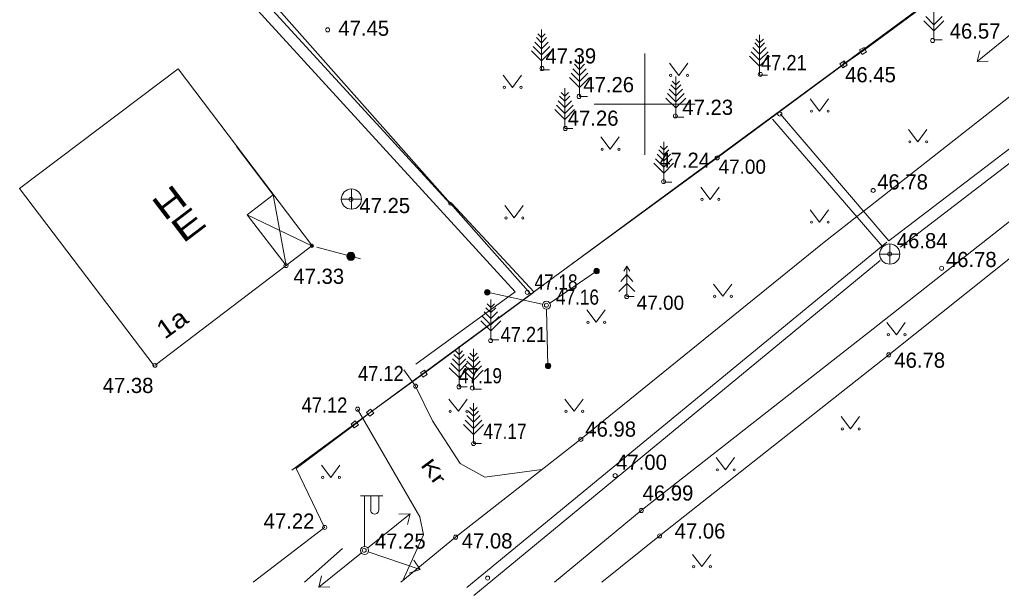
# Model space of a CAD drawing. Extents: x 642626 to 643013, y 6455643 to 6456048.
# Drawn here: x 642669.07 to 642717.65, y 6455675.7 to 6455704.18 of the extents above; entities that cross this region are included whole.
import ezdxf
from ezdxf.enums import TextEntityAlignment as Align

# ---------------------------------------------------------------- set-up
doc = ezdxf.new("R2010")
doc.units = 0
doc.header["$LTSCALE"] = 0.3
doc.header["$PDMODE"] = 32
doc.header["$PDSIZE"] = 0.15
for name, color, linetype, lineweight in [('1', 7, 'Continuous', 13), ('10', 7, 'Continuous', 13), ('12', 7, 'Continuous', 13), ('13', 7, 'Continuous', 13), ('23', 7, 'Continuous', 13), ('30', 7, 'Continuous', 13), ('4', 7, 'Continuous', 13), ('40', 7, 'Continuous', 13), ('46', 7, 'Continuous', 13), ('59', 7, 'Continuous', 13), ('61', 7, 'Continuous', 13)]:
    doc.layers.add(name, color=color, linetype=linetype, lineweight=lineweight)
doc.layers.add('57', color=7, linetype='Continuous')

msp = doc.modelspace()

# ---------------------------------------------------------------- linework, layer by layer
at = {"layer": '1'}
for p, q in [((642679.8, 6455697.91), (642681.62, 6455695.51)), ((642675.73, 6455687.06), (642669.07, 6455695.82)), ((642681.62, 6455695.51), (642680.33, 6455694.53)), ((642681.62, 6455695.51), (642682.25, 6455692.01)), ((642680.33, 6455694.53), (642682.25, 6455692.01)), ((642680.33, 6455694.53), (642683.53, 6455692.99)), ((642683.53, 6455692.99), (642682.25, 6455692.01)), ((642675.77, 6455687.08), (642682.25, 6455692.01))]:
    msp.add_line(p, q, dxfattribs=at)
msp.add_lwpolyline([(642683.56, 6455692.98), (642676.91, 6455701.74), (642669.07, 6455695.82)], dxfattribs=at)
at = {"layer": '10'}
for p, q in [((642714.31, 6455703.63), (642713.81, 6455704.12)), ((642714.31, 6455703.93), (642713.9, 6455704.34)), ((642714.31, 6455703.93), (642714.72, 6455704.34)), ((642714.31, 6455703.63), (642714.8, 6455704.12)), ((642694.89, 6455702.74), (642694.56, 6455703.07)), ((642694.89, 6455703.04), (642694.65, 6455703.29)), ((642694.89, 6455703.29), (642694.71, 6455703.47)), ((642694.89, 6455703.29), (642695.08, 6455703.47)), ((642694.89, 6455703.04), (642695.14, 6455703.29)), ((642694.89, 6455702.74), (642695.22, 6455703.07)), ((642705.68, 6455702.78), (642705.44, 6455703.03)), ((642705.68, 6455703.03), (642705.5, 6455703.21)), ((642705.68, 6455703.03), (642705.87, 6455703.21)), ((642705.68, 6455702.78), (642705.93, 6455703.03)), ((642694.89, 6455702.14), (642694.4, 6455702.63)), ((642694.89, 6455702.44), (642694.48, 6455702.85)), ((642694.89, 6455702.44), (642695.31, 6455702.85)), ((642694.89, 6455702.14), (642695.39, 6455702.63)), ((642705.68, 6455702.18), (642705.27, 6455702.59)), ((642705.68, 6455702.48), (642705.35, 6455702.81)), ((642705.68, 6455702.48), (642706.01, 6455702.81)), ((642705.68, 6455702.18), (642706.1, 6455702.59)), ((642696.77, 6455701.97), (642696.59, 6455702.15)), ((642696.77, 6455701.97), (642696.95, 6455702.15)), ((642701.22, 6455702.03), (642701.69, 6455701.42)), ((642701.69, 6455701.42), (642702.13, 6455702.03)), ((642705.68, 6455701.88), (642705.19, 6455702.37)), ((642705.68, 6455701.88), (642706.18, 6455702.37)), ((642696.77, 6455701.42), (642696.44, 6455701.75)), ((642696.77, 6455701.72), (642696.52, 6455701.97)), ((642696.77, 6455701.72), (642697.02, 6455701.97)), ((642696.77, 6455701.42), (642697.1, 6455701.75)), ((642692.99, 6455701.43), (642693.45, 6455700.83)), ((642693.45, 6455700.83), (642693.9, 6455701.43)), ((642696.77, 6455700.82), (642696.28, 6455701.31)), ((642696.77, 6455701.12), (642696.36, 6455701.53)), ((642696.77, 6455701.12), (642697.18, 6455701.53)), ((642696.77, 6455700.82), (642697.27, 6455701.31)), ((642701.54, 6455700.96), (642701.36, 6455701.14)), ((642701.54, 6455700.96), (642701.72, 6455701.14)), ((642696.04, 6455700.39), (642695.86, 6455700.57)), ((642696.04, 6455700.39), (642696.22, 6455700.57)), ((642701.54, 6455700.41), (642701.21, 6455700.74)), ((642701.54, 6455700.71), (642701.29, 6455700.96)), ((642701.54, 6455700.71), (642701.79, 6455700.96)), ((642701.54, 6455700.41), (642701.87, 6455700.74)), ((642696.04, 6455699.84), (642695.71, 6455700.17)), ((642696.04, 6455700.14), (642695.79, 6455700.39)), ((642696.04, 6455700.14), (642696.29, 6455700.39)), ((642696.04, 6455699.84), (642696.37, 6455700.17)), ((642701.54, 6455699.81), (642701.05, 6455700.3)), ((642701.54, 6455700.11), (642701.13, 6455700.52)), ((642701.54, 6455700.11), (642701.95, 6455700.52)), ((642701.54, 6455699.81), (642702.03, 6455700.3)), ((642708.19, 6455700.26), (642708.65, 6455699.65)), ((642708.65, 6455699.65), (642709.1, 6455700.26)), ((642696.04, 6455699.24), (642695.55, 6455699.73)), ((642696.04, 6455699.54), (642695.63, 6455699.95)), ((642696.04, 6455699.54), (642696.45, 6455699.95)), ((642696.04, 6455699.24), (642696.53, 6455699.73)), ((642713.05, 6455698.74), (642713.52, 6455698.13)), ((642713.52, 6455698.13), (642713.96, 6455698.74)), ((642697.83, 6455698.38), (642698.29, 6455697.77)), ((642698.29, 6455697.77), (642698.74, 6455698.38)), ((642700.94, 6455697.49), (642700.69, 6455697.74)), ((642700.94, 6455697.74), (642700.76, 6455697.92)), ((642700.94, 6455697.74), (642701.12, 6455697.92)), ((642700.94, 6455697.49), (642701.19, 6455697.74)), ((642700.94, 6455696.89), (642700.53, 6455697.3)), ((642700.94, 6455697.19), (642700.61, 6455697.52)), ((642700.94, 6455697.19), (642701.27, 6455697.52)), ((642700.94, 6455696.89), (642701.35, 6455697.3)), ((642700.94, 6455696.59), (642700.45, 6455697.08)), ((642700.94, 6455696.59), (642701.43, 6455697.08)), ((642685.49, 6455694.8), (642685.49, 6455695.8)), ((642702.77, 6455695.9), (642703.24, 6455695.29)), ((642703.24, 6455695.29), (642703.68, 6455695.9)), ((642684.99, 6455695.3), (642685.99, 6455695.3)), ((642693.08, 6455694.98), (642693.54, 6455694.37)), ((642693.54, 6455694.37), (642693.98, 6455694.98)), ((642708.19, 6455694.77), (642708.65, 6455694.16)), ((642708.65, 6455694.16), (642709.1, 6455694.77)), ((642699.11, 6455691.98), (642699.11, 6455690.48)), ((642703.4, 6455691.1), (642703.86, 6455690.5)), ((642703.86, 6455690.5), (642704.31, 6455691.1)), ((642699.47, 6455690.48), (642699.11, 6455690.48)), ((642692.38, 6455689.69), (642692.14, 6455689.93)), ((642692.38, 6455689.94), (642692.2, 6455690.12)), ((642692.38, 6455689.94), (642692.57, 6455690.12)), ((642692.38, 6455689.69), (642692.63, 6455689.93)), ((642692.38, 6455689.09), (642691.97, 6455689.5)), ((642692.38, 6455689.39), (642692.05, 6455689.72)), ((642692.38, 6455689.39), (642692.71, 6455689.72)), ((642692.38, 6455689.09), (642692.79, 6455689.5)), ((642697.13, 6455689.82), (642697.59, 6455689.21)), ((642697.59, 6455689.21), (642698.04, 6455689.82)), ((642692.38, 6455688.79), (642691.89, 6455689.28)), ((642692.38, 6455688.79), (642692.88, 6455689.28)), ((642711.98, 6455689.2), (642712.45, 6455688.59)), ((642712.45, 6455688.59), (642712.89, 6455689.2)), ((642690.81, 6455687.37), (642690.56, 6455687.62)), ((642690.81, 6455687.62), (642690.63, 6455687.8)), ((642690.81, 6455687.62), (642690.99, 6455687.8)), ((642690.81, 6455687.37), (642691.06, 6455687.62)), ((642691.52, 6455687.25), (642691.27, 6455687.5)), ((642691.52, 6455687.5), (642691.34, 6455687.68)), ((642691.52, 6455687.5), (642691.7, 6455687.68)), ((642691.52, 6455687.25), (642691.77, 6455687.5)), ((642690.81, 6455686.77), (642690.4, 6455687.18)), ((642690.81, 6455687.07), (642690.48, 6455687.4)), ((642690.81, 6455687.07), (642691.14, 6455687.4)), ((642690.81, 6455686.77), (642691.22, 6455687.18)), ((642691.52, 6455686.65), (642691.11, 6455687.06)), ((642691.52, 6455686.95), (642691.19, 6455687.28)), ((642691.52, 6455686.95), (642691.85, 6455687.28)), ((642691.52, 6455686.65), (642691.93, 6455687.06)), ((642690.81, 6455686.47), (642690.32, 6455686.96)), ((642690.81, 6455686.47), (642691.3, 6455686.96)), ((642691.52, 6455686.35), (642691.03, 6455686.84)), ((642691.52, 6455686.35), (642692.01, 6455686.84)), ((642690.31, 6455685.41), (642690.78, 6455684.81)), ((642690.78, 6455684.81), (642691.22, 6455685.41)), ((642696.04, 6455685.41), (642696.5, 6455684.81)), ((642696.5, 6455684.81), (642696.95, 6455685.41)), ((642691.53, 6455684.26), (642691.2, 6455684.59)), ((642691.53, 6455684.56), (642691.28, 6455684.81)), ((642691.53, 6455684.81), (642691.35, 6455684.99)), ((642691.53, 6455684.81), (642691.71, 6455684.99)), ((642691.53, 6455684.56), (642691.78, 6455684.81)), ((642691.53, 6455684.26), (642691.86, 6455684.59)), ((642709.72, 6455684.54), (642710.18, 6455683.94)), ((642710.18, 6455683.94), (642710.63, 6455684.54)), ((642691.53, 6455683.66), (642691.04, 6455684.15)), ((642691.53, 6455683.96), (642691.12, 6455684.37)), ((642691.53, 6455683.96), (642691.94, 6455684.37)), ((642691.53, 6455683.66), (642692.02, 6455684.15)), ((642684, 6455682.14), (642684.47, 6455681.53)), ((642684.47, 6455681.53), (642684.91, 6455682.14)), ((642703.53, 6455682.52), (642704, 6455681.91)), ((642704, 6455681.91), (642704.44, 6455682.52)), ((642685.05, 6455678.02), (642683.16, 6455676.35)), ((642702.36, 6455677.72), (642702.82, 6455677.12)), ((642702.82, 6455677.12), (642703.27, 6455677.72))]:
    msp.add_line(p, q, dxfattribs=at)
for points in [[(642688.67, 6455687.14), (642693.59, 6455690.71), (642670.76, 6455715.68)], [(642714.71, 6455703.18), (642714.31, 6455703.18), (642714.31, 6455705.18)], [(642695.29, 6455701.69), (642694.89, 6455701.69), (642694.89, 6455703.69)], [(642706.08, 6455701.43), (642705.68, 6455701.43), (642705.68, 6455703.43)], [(642697.17, 6455700.37), (642696.77, 6455700.37), (642696.77, 6455702.37)], [(642701.94, 6455699.36), (642701.54, 6455699.36), (642701.54, 6455701.36)], [(642696.44, 6455698.79), (642696.04, 6455698.79), (642696.04, 6455700.79)], [(642701.34, 6455696.14), (642700.94, 6455696.14), (642700.94, 6455698.14)], [(642699.26, 6455691.73), (642699.11, 6455691.98), (642698.96, 6455691.73)], [(642699.41, 6455691.23), (642699.11, 6455691.58), (642698.81, 6455691.23)], [(642699.51, 6455690.73), (642699.11, 6455691.13), (642698.71, 6455690.73)], [(642692.78, 6455688.34), (642692.38, 6455688.34), (642692.38, 6455690.34)], [(642691.21, 6455686.02), (642690.81, 6455686.02), (642690.81, 6455688.02)], [(642691.92, 6455685.9), (642691.52, 6455685.9), (642691.52, 6455687.9)], [(642691.93, 6455683.21), (642691.53, 6455683.21), (642691.53, 6455685.21)]]:
    msp.add_lwpolyline(points, dxfattribs=at)
for centre, radius in [((642701.2867, 6455701.4213), 0.055), ((642702.1155, 6455701.4213), 0.055), ((642693.0535, 6455700.8268), 0.055), ((642693.8823, 6455700.8268), 0.055), ((642708.2487, 6455699.6536), 0.055), ((642709.0775, 6455699.6536), 0.055), ((642713.1165, 6455698.134), 0.055), ((642713.9453, 6455698.134), 0.055), ((642697.8916, 6455697.7692), 0.055), ((642698.7204, 6455697.7692), 0.055), ((642685.4862, 6455695.3034), 0.5), ((642702.8357, 6455695.2895), 0.055), ((642703.6645, 6455695.2895), 0.055), ((642693.1384, 6455694.3719), 0.055), ((642693.9672, 6455694.3719), 0.055), ((642708.2487, 6455694.1595), 0.055), ((642709.0775, 6455694.1595), 0.055), ((642703.4588, 6455690.4969), 0.055), ((642704.2875, 6455690.4969), 0.055), ((642697.189, 6455689.211), 0.055), ((642698.0178, 6455689.211), 0.055), ((642712.0471, 6455688.5918), 0.055), ((642712.8759, 6455688.5918), 0.055), ((642692.372, 6455688.306), 0.1), ((642690.808, 6455686.016), 0.1), ((642690.374, 6455684.808), 0.055), ((642691.2028, 6455684.808), 0.055), ((642696.0986, 6455684.808), 0.055), ((642696.9274, 6455684.808), 0.055), ((642709.7792, 6455683.9352), 0.055), ((642710.608, 6455683.9352), 0.055), ((642703.5965, 6455681.9094), 0.055), ((642704.4253, 6455681.9094), 0.055), ((642684.0653, 6455681.5349), 0.055), ((642684.8941, 6455681.5349), 0.055), ((642702.419, 6455677.1164), 0.055), ((642703.2478, 6455677.1164), 0.055)]:
    msp.add_circle(centre, radius, dxfattribs=at)
at = {"layer": '12'}
for p, q in [((642718.54, 6455703.81), (642716.44, 6455702.11)), ((642685.94, 6455680.62), (642687.04, 6455680.62)), ((642686.14, 6455680.62), (642686.14, 6455678.12)), ((642686.44, 6455680.62), (642686.44, 6455679.92)), ((642686.84, 6455680.62), (642686.84, 6455679.92)), ((642686.29, 6455678.04), (642688.39, 6455679.74)), ((642685.98, 6455677.8), (642683.87, 6455676.11)), ((642686.32, 6455677.85), (642688.88, 6455676.98))]:
    msp.add_line(p, q, dxfattribs=at)
for points in [[(642716.99, 6455702.13), (642716.44, 6455702.11), (642716.58, 6455702.64)], [(642687.84, 6455679.72), (642688.39, 6455679.74), (642688.26, 6455679.2)], [(642688.57, 6455677.44), (642688.88, 6455676.98), (642688.35, 6455676.8)], [(642684.42, 6455676.13), (642683.87, 6455676.11), (642684, 6455676.66)]]:
    msp.add_lwpolyline(points, dxfattribs=at)
msp.add_circle((642686.1374, 6455677.9184), 0.2, dxfattribs=at)
msp.add_circle((642686.1374, 6455677.9184), 0.2, dxfattribs=at)
msp.add_circle((642686.1374, 6455677.9184), 0.2, dxfattribs=at)
msp.add_circle((642686.1374, 6455677.9184), 0.2, dxfattribs=at)
msp.add_arc((642686.6374, 6455679.9182), 0.2, 179.93931, 0.0607, dxfattribs=at)
at = {"layer": '13'}
for p, q in [((642683.77, 6455692.92), (642685.94, 6455692.34)), ((642695.31, 6455690.16), (642697.62, 6455691.74)), ((642694.93, 6455690.1), (642692.21, 6455690.7)), ((642695.14, 6455689.84), (642695.21, 6455687.05))]:
    msp.add_line(p, q, dxfattribs=at)
for centre, radius in [((642685.4599, 6455692.4722), 0.1994), ((642685.4599, 6455692.4722), 0.1899), ((642685.4599, 6455692.4722), 0.1804), ((642685.4599, 6455692.4722), 0.171), ((642685.4599, 6455692.4722), 0.1615), ((642685.4599, 6455692.4722), 0.152), ((642685.4599, 6455692.4722), 0.1426), ((642685.4599, 6455692.4722), 0.1331), ((642685.4599, 6455692.4722), 0.1236), ((642685.4599, 6455692.4722), 0.1142), ((642685.4599, 6455692.4722), 0.1047), ((642685.4599, 6455692.4722), 0.0953), ((642685.4599, 6455692.4722), 0.0858), ((642685.4599, 6455692.4722), 0.0763), ((642685.4599, 6455692.4722), 0.0669), ((642685.4599, 6455692.4722), 0.0574), ((642685.4599, 6455692.4722), 0.0479), ((642685.4599, 6455692.4722), 0.0385), ((642685.4599, 6455692.4722), 0.029), ((642685.4599, 6455692.4722), 0.0195), ((642685.4599, 6455692.4722), 0.0101), ((642685.4599, 6455692.4722), 0.00061), ((642697.6144, 6455691.7428), 0.1361), ((642697.6144, 6455691.7428), 0.1212), ((642697.6144, 6455691.7428), 0.1074), ((642697.6144, 6455691.7428), 0.0902), ((642697.6144, 6455691.7428), 0.0749), ((642697.6144, 6455691.7428), 0.0616), ((642697.6144, 6455691.7428), 0.0467), ((642697.6144, 6455691.7428), 0.0343), ((642697.6144, 6455691.7428), 0.0209), ((642697.6144, 6455691.7428), 0.0112), ((642692.2056, 6455690.689), 0.1361), ((642692.2056, 6455690.689), 0.1212), ((642692.2056, 6455690.689), 0.1074), ((642692.2056, 6455690.689), 0.0902), ((642692.2056, 6455690.689), 0.0749), ((642692.2056, 6455690.689), 0.0616), ((642692.2056, 6455690.689), 0.0467), ((642692.2056, 6455690.689), 0.0343), ((642692.2056, 6455690.689), 0.0209), ((642692.2056, 6455690.689), 0.0112), ((642695.137, 6455690.051), 0.2), ((642695.137, 6455690.051), 0.2), ((642695.137, 6455690.051), 0.2), ((642695.2189, 6455687.0521), 0.1361), ((642695.2189, 6455687.0521), 0.1212), ((642695.2189, 6455687.0521), 0.1074), ((642695.2189, 6455687.0521), 0.0902), ((642695.2189, 6455687.0521), 0.0749), ((642695.2189, 6455687.0521), 0.0616), ((642695.2189, 6455687.0521), 0.0467), ((642695.2189, 6455687.0521), 0.0343), ((642695.2189, 6455687.0521), 0.0209), ((642695.2189, 6455687.0521), 0.0112)]:
    msp.add_circle(centre, radius, dxfattribs=at)
msp.add_point((642683.53, 6455692.99), dxfattribs=at)
at = {"layer": '23'}
for p, q in [((642670.76, 6455716.45), (642690.38, 6455695.07)), ((642710.63, 6455702.68), (642710.85, 6455702.81)), ((642710.63, 6455702.68), (642710.76, 6455702.46)), ((642710.76, 6455702.46), (642710.97, 6455702.59)), ((642710.85, 6455702.81), (642710.97, 6455702.59)), ((642709.66, 6455701.99), (642709.86, 6455702.14)), ((642709.86, 6455702.14), (642710.01, 6455701.93)), ((642709.66, 6455701.99), (642709.8, 6455701.79)), ((642709.8, 6455701.79), (642710.01, 6455701.93)), ((642688.9, 6455686.71), (642689.11, 6455686.84)), ((642688.9, 6455686.71), (642689.02, 6455686.5)), ((642689.02, 6455686.5), (642689.24, 6455686.62)), ((642689.11, 6455686.84), (642689.24, 6455686.62)), ((642686.24, 6455684.75), (642686.43, 6455684.91)), ((642686.24, 6455684.75), (642686.4, 6455684.56)), ((642686.4, 6455684.56), (642686.59, 6455684.72)), ((642686.43, 6455684.91), (642686.59, 6455684.72)), ((642685.48, 6455684.17), (642685.68, 6455684.33)), ((642685.48, 6455684.17), (642685.63, 6455683.98)), ((642685.63, 6455683.98), (642685.83, 6455684.13)), ((642685.68, 6455684.33), (642685.83, 6455684.13)), ((642684.16, 6455679.06), (642680.62, 6455676.35))]:
    msp.add_line(p, q, dxfattribs=at)
for points in [[(642690.45, 6455695.08), (642694.52, 6455690.72), (642703.58, 6455697.34), (642709.83, 6455701.96), (642710.8, 6455702.64), (642719.64, 6455709.17)], [(642697.88, 6455676.35), (642700.73, 6455678.64), (642712.07, 6455687.6), (642719.89, 6455693.83), (642721.1, 6455694.71), (642723.8, 6455696.95), (642726.1, 6455698.59), (642728.08, 6455700.15), (642728.92, 6455700.83)], [(642694.5, 6455690.68), (642689.07, 6455686.67), (642686.41, 6455684.74), (642685.65, 6455684.15), (642682.76, 6455681.98), (642684.16, 6455679.06)]]:
    msp.add_lwpolyline(points, dxfattribs=at)
at = {"layer": '30'}
for p, q in [((642711.76, 6455692.96), (642706.32, 6455699.25)), ((642712.63, 6455692.93), (642718.98, 6455697.79)), ((642691.2, 6455676.09), (642711.98, 6455693.18)), ((642711.64, 6455692.27), (642691.55, 6455675.7)), ((642690.64, 6455678.58), (642687.93, 6455676.35))]:
    msp.add_line(p, q, dxfattribs=at)
for points in [[(642749, 6455724.5), (642744.54, 6455721.05), (642732.39, 6455711.52), (642720.14, 6455702.01), (642708.79, 6455693.1), (642696.84, 6455683.42), (642690.64, 6455678.58)], [(642706.71, 6455699.5), (642712.08, 6455693.24), (642750.64, 6455722.67)], [(642695.53, 6455676.35), (642699.83, 6455679.9), (642711.31, 6455688.89), (642723.48, 6455698.46), (642735.4, 6455707.62), (642747.81, 6455717.02), (642750.41, 6455718.86)], [(642694.91, 6455681.92), (642692.08, 6455681.54), (642690.86, 6455682.23), (642689.5, 6455684.33), (642688.66, 6455686.05), (642688.08, 6455686.86)], [(642685.79, 6455684.91), (642686.33, 6455683.97), (642688.87, 6455679.58), (642689.05, 6455678.7), (642688.03, 6455676.44)]]:
    msp.add_lwpolyline(points, dxfattribs=at)
at = {"layer": '4'}
for p, q in [((642712.12, 6455693.08), (642712.12, 6455692.08)), ((642711.62, 6455692.58), (642712.62, 6455692.58))]:
    msp.add_line(p, q, dxfattribs=at)
msp.add_circle((642712.123, 6455692.582), 0.5, dxfattribs=at)
at = {"layer": '40'}
msp.add_line((642694.37, 6455690.6), (642736.13, 6455721.34), dxfattribs=at)
msp.add_lwpolyline([(642671.49, 6455716.43), (642694.37, 6455690.6), (642682.53, 6455681.9)], dxfattribs=at)
at = {"layer": '46'}
for centre in [(642684.31, 6455703.675), (642714.243, 6455703.148), (642709.9051, 6455701.966), (642694.913, 6455701.762), (642705.715, 6455701.471), (642696.751, 6455700.378), (642706.685, 6455699.508), (642701.517, 6455699.418), (642696.068, 6455698.796), (642700.933, 6455696.166), (642711.303, 6455695.731), (642685.468, 6455695.2873), (642712.123, 6455692.582), (642682.2497, 6455692.0127), (642714.687, 6455691.881), (642694.185, 6455690.689), (642699.1108, 6455690.4773), (642695.137, 6455690.051), (642675.7654, 6455687.0839), (642688.6585, 6455686.048), (642691.465, 6455685.953), (642685.7919, 6455684.9104), (642691.53, 6455683.21), (642684.1618, 6455679.0626), (642686.119, 6455677.93)]:
    msp.add_circle(centre, 0.1, dxfattribs=at)
msp.add_point((642690.38, 6455695.07), dxfattribs=at)
at = {"layer": '59'}
for centre in [(642703.5833, 6455697.3407), (642712.0735, 6455687.5987), (642696.8369, 6455683.4193), (642698.5351, 6455681.6252), (642699.8314, 6455679.8989), (642700.7338, 6455678.6426), (642690.643, 6455678.5785), (642692.2233, 6455676.553)]:
    msp.add_circle(centre, 0.1, dxfattribs=at)
at = {"layer": '61'}
for p, q in [((642700, 6455702.5), (642700, 6455697.5)), ((642700, 6455702), (642700, 6455698)), ((642697.5, 6455700), (642702.5, 6455700)), ((642698, 6455700), (642702, 6455700))]:
    msp.add_line(p, q, dxfattribs=at)

# ---------------------------------------------------------------- texts
at = {"layer": '30', "width": 1.4}
msp.add_text('Kr', height=0.7, rotation=306.373, dxfattribs=at).set_placement((642688.88, 6455682.14))
at = {"layer": '46'}
for s, p in [('47.45', (642686.095, 6455703.38)), ('46.57', (642716.345, 6455703.24)), ('47.39', (642696.34, 6455702.01)), ('46.45', (642711.17, 6455701.08)), ('47.26', (642698.215, 6455700.59)), ('47.23', (642703.115, 6455699.47)), ('47.26', (642697.445, 6455698.93)), ('47.24', (642701.975, 6455696.85)), ('46.78', (642712.755, 6455695.78)), ('47.25', (642687.135, 6455694.61)), ('46.84', (642713.725, 6455692.87)), ('46.78', (642716.155, 6455691.94)), ('47.33', (642683.87, 6455691.11)), ('46.78', (642713.605, 6455686.96)), ('47.38', (642674.435, 6455685.71)), ('46.98', (642698.315, 6455683.55)), ('47.00', (642699.84, 6455681.91)), ('46.99', (642701.15, 6455680.39)), ('47.22', (642682.4, 6455679)), ('47.06', (642702.735, 6455678.51)), ('47.25', (642687.905, 6455678.01)), ('47.08', (642692.2, 6455678.02))]:
    msp.add_text(s, height=0.75, dxfattribs=at).set_placement(p, align=Align.CENTER)
for s, width, p in [('47.21', 0.9, (642706.885, 6455701.68)), ('47.18', 0.85, (642695.61, 6455690.83)), ('47.16', 0.85, (642696.67, 6455690.08)), ('47.21', 0.9, (642693.995, 6455688.23)), ('47.12', 0.9, (642686.945, 6455686.3)), ('47.19', 0.85, (642691.87, 6455686.19)), ('47.12', 0.9, (642684.155, 6455684.74)), ('47.17', 0.85, (642693.085, 6455683.44)), ('47.17', 0.85, (642693.085, 6455683.44))]:
    msp.add_text(s, height=0.75, dxfattribs=dict(at, width=width)).set_placement(p, align=Align.CENTER)
for p in [(642704.8239, 6455696.5566), (642700.7739, 6455689.8266)]:
    msp.add_text('47.00', height=0.7, rotation=359.827, dxfattribs=at).set_placement(p, align=Align.CENTER)
at = {"layer": '57'}
for s, height, rotation, width, p in [('H', 1.2, 37.215, 1.35, (642676.23, 6455694.18)), ('E', 1.2, 37.215, 1.45, (642677.15, 6455693.08)), ('1a', 0.8999, 35.761, 1.15, (642676.25, 6455688.34))]:
    msp.add_text(s, height=height, rotation=rotation, dxfattribs=dict(at, width=width)).set_placement(p)

doc.saveas('drawing.dxf')
